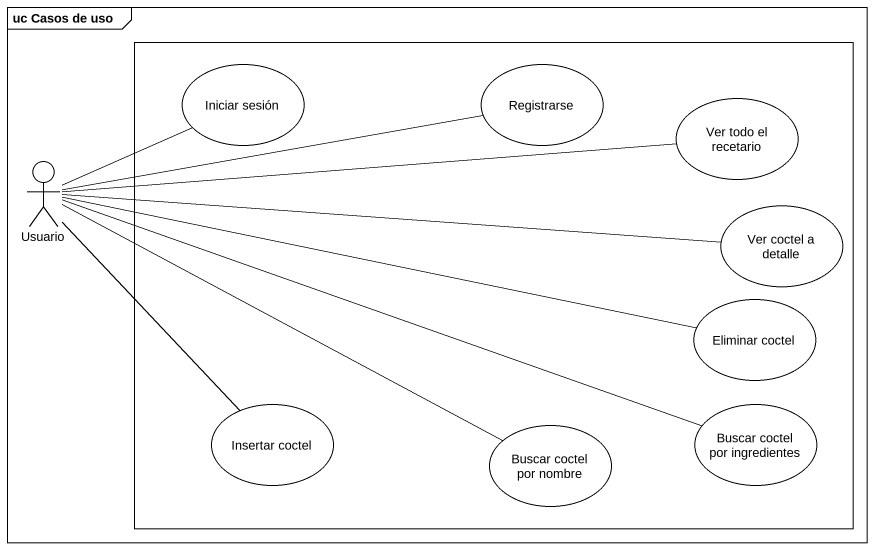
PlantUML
@startuml
mainframe uc Casos de uso
rectangle " " as rectangle1 {
  usecase "Iniciar sesión" as Iniciar_sesión
  usecase Registrarse
  usecase "Ver todo el recetario" as Ver_todo_el_recetario
  usecase "Ver coctel a detalle" as Ver_coctel_a_detalle
  usecase "Eliminar coctel" as Eliminar_coctel
  usecase "Insertar coctel" as Insertar_coctel
  usecase "Buscar coctel por ingredientes" as Buscar_coctel_por
  usecase "Buscar coctel por nombre" as Buscar_coctel_por_nombre
}
actor Usuario
Usuario -right- Iniciar_sesión
Usuario -right- Registrarse
Usuario -right- Ver_todo_el_recetario
Usuario -right- Ver_coctel_a_detalle
Usuario -right- Eliminar_coctel
Usuario -- Insertar_coctel
Usuario -right- Buscar_coctel_por
Usuario -right- Buscar_coctel_por_nombre
@enduml
